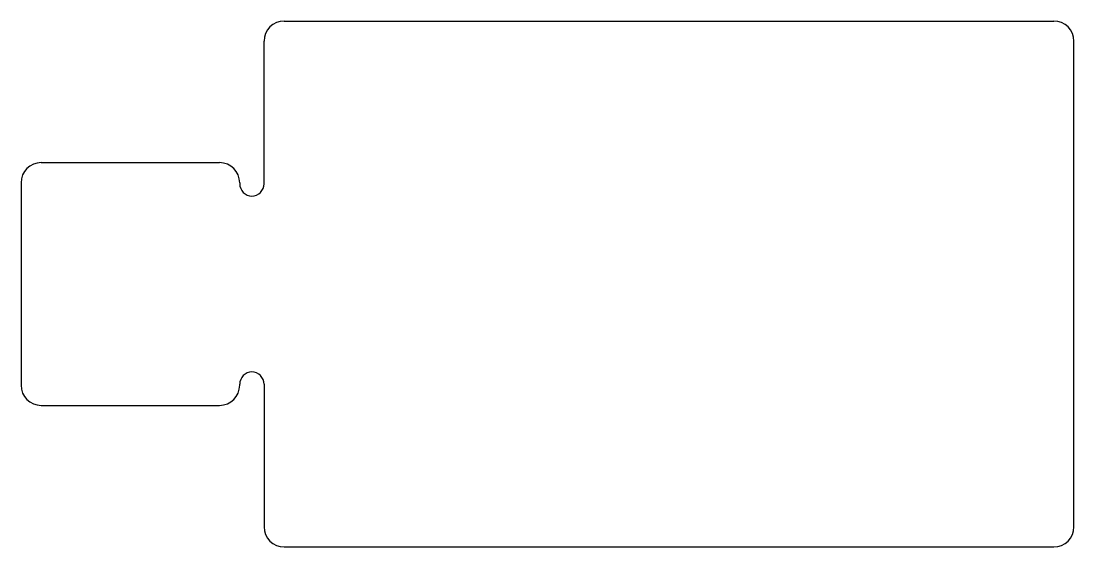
# Model space of a CAD drawing. Header units: millimetres. Extents: x -12 to 40, y -13 to 13.
import ezdxf

# ---------------------------------------------------------------- set-up
doc = ezdxf.new("R2010")
doc.units = ezdxf.units.MM
doc.layers.add('Shape2DView', color=7, linetype='CONTINUOUS')

msp = doc.modelspace()

# ---------------------------------------------------------------- linework, layer by layer
at = {"layer": 'Shape2DView'}
for p, q in [((1, 13), (39, 13)), ((0, 4.95), (0, 12)), ((40, -12), (40, 12)), ((-11, 6), (-2.2, 6)), ((-12, 5), (-12, -5)), ((-1.2, 5), (-1.2, 4.95)), ((-1.2, -5), (-1.2, -4.95)), ((0, -4.95), (0, -12)), ((-11, -6), (-2.2, -6)), ((1, -13), (39, -13))]:
    msp.add_line(p, q, dxfattribs=at)
for centre, radius, start, end in [((1, 12), 1, 90, 180), ((39, 12), 1, 0, 90), ((-11, 5), 1, 90, 180), ((-2.2, 5), 1, 0, 90), ((-0.6, 4.95), 0.6, 180, 0), ((-0.6, -4.95), 0.6, 0, 180), ((-11, -5), 1, 180, -90), ((-2.2, -5), 1, -90, 0), ((1, -12), 1, 180, -90), ((39, -12), 1, -90, 0)]:
    msp.add_arc(centre, radius, start, end, dxfattribs=at)

doc.saveas('drawing.dxf')
